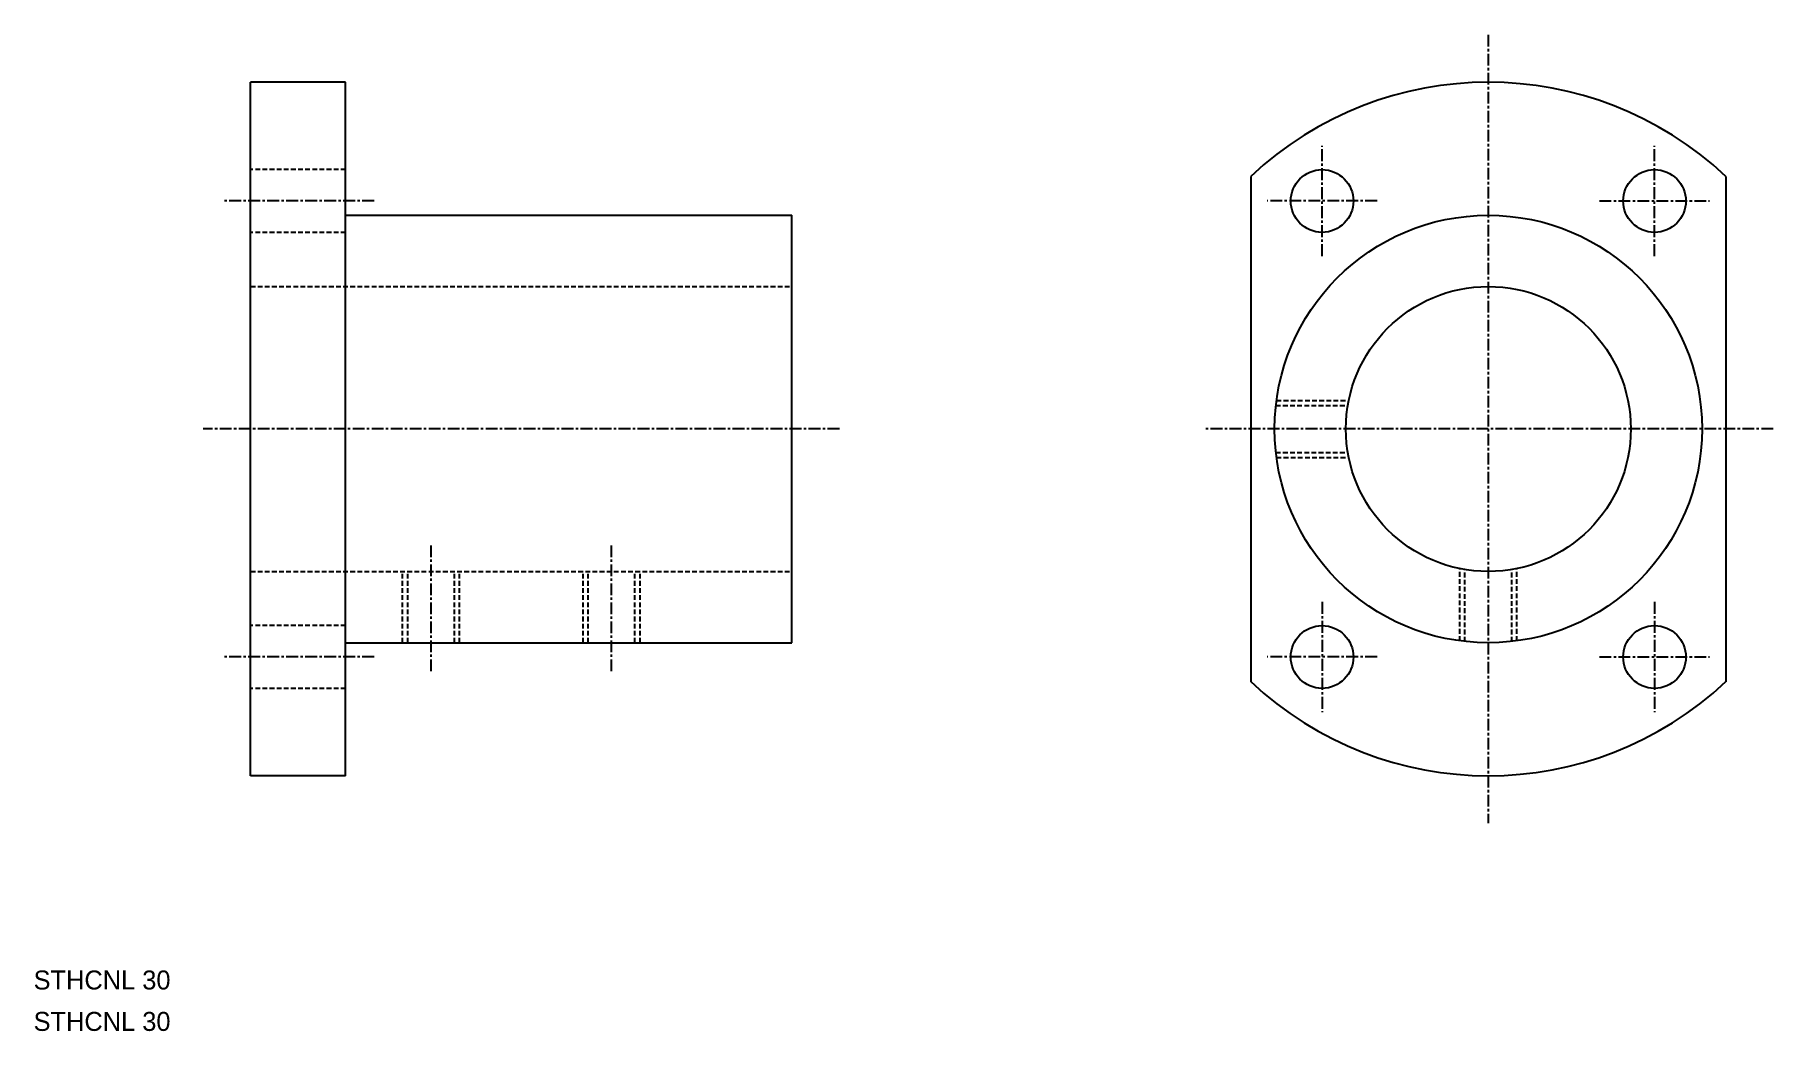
# Model space of a CAD drawing. Extents: x 60 to 243, y 58 to 163.
import ezdxf

# ---------------------------------------------------------------- set-up
doc = ezdxf.new("R2010")
doc.units = 0
doc.linetypes.add('CENTER', pattern=[2, 1.25, -0.25, 0.25, -0.25])
doc.linetypes.add('DASHED', pattern=[0.75, 0.5, -0.25])
doc.layers.get('0').update_dxf_attribs({"linetype": 'CONTINUOUS'})
doc.layers.add('CENTER', color=1, linetype='CENTER')

msp = doc.modelspace()

# ---------------------------------------------------------------- linework, layer by layer
at = {"color": 7, "linetype": 'CONTINUOUS'}
for p, q in [((83.01, 85.32), (83.01, 158.32)), ((93.01, 158.32), (83.01, 158.32)), ((93.01, 85.32), (93.01, 158.32)), ((188.33, 148.41), (188.33, 95.22)), ((238.33, 148.41), (238.33, 95.22)), ((93.01, 144.32), (140.01, 144.32)), ((140.01, 99.32), (140.01, 144.32)), ((93.01, 99.32), (140.01, 99.32)), ((93.01, 85.32), (83.01, 85.32))]:
    msp.add_line(p, q, dxfattribs=at)
at = {"color": 3, "linetype": 'DASHED'}
for p, q in [((93.01, 149.12), (83.01, 149.12)), ((93.01, 142.52), (83.01, 142.52)), ((83.01, 136.82), (140.01, 136.82)), ((191.03, 124.82), (198.63, 124.82)), ((190.96, 124.28), (198.53, 124.28)), ((190.96, 119.36), (198.53, 119.36)), ((191.03, 118.82), (198.63, 118.82)), ((83.01, 106.82), (140.01, 106.82)), ((99.01, 99.32), (99.01, 106.82)), ((99.55, 99.32), (99.55, 106.82)), ((104.47, 99.32), (104.47, 106.82)), ((105.01, 99.32), (105.01, 106.82)), ((118.01, 99.32), (118.01, 106.82)), ((118.55, 99.32), (118.55, 106.82)), ((123.47, 99.32), (123.47, 106.82)), ((124.01, 99.32), (124.01, 106.82)), ((210.33, 99.52), (210.33, 107.12)), ((210.87, 99.45), (210.87, 107.02)), ((215.79, 99.45), (215.79, 107.02)), ((216.33, 99.52), (216.33, 107.12)), ((93.01, 101.12), (83.01, 101.12)), ((93.01, 94.52), (83.01, 94.52))]:
    msp.add_line(p, q, dxfattribs=at)
at = {"color": 7, "linetype": 'CONTINUOUS'}
for centre, radius in [((195.83, 145.82), 3.3), ((230.83, 145.82), 3.3), ((213.33, 121.82), 22.5), ((213.33, 121.82), 15), ((195.83, 97.82), 3.3), ((230.83, 97.82), 3.3)]:
    msp.add_circle(centre, radius, dxfattribs=at)
for start, end in [(46.7698, 133.2302), (226.7698, 313.2302)]:
    msp.add_arc((213.33, 121.82), 36.5, start, end, dxfattribs=at)
at = {"layer": 'CENTER', "color": 1, "linetype": 'CENTER'}
for p, q in [((213.33, 163.32), (213.33, 80.32)), ((195.83, 140.02), (195.83, 151.62)), ((230.83, 140.02), (230.83, 151.62)), ((96.01, 145.82), (80.01, 145.82)), ((201.63, 145.82), (190.03, 145.82)), ((225.03, 145.82), (236.63, 145.82)), ((145.01, 121.82), (78.01, 121.82)), ((243.33, 121.82), (183.33, 121.82)), ((102.01, 96.32), (102.01, 109.82)), ((121.01, 96.32), (121.01, 109.82)), ((195.83, 103.62), (195.83, 92.02)), ((230.83, 103.62), (230.83, 92.02)), ((96.01, 97.82), (80.01, 97.82)), ((201.63, 97.82), (190.03, 97.82)), ((225.03, 97.82), (236.63, 97.82))]:
    msp.add_line(p, q, dxfattribs=at)

# ---------------------------------------------------------------- texts
at = {"color": 7, "linetype": 'CONTINUOUS'}
for p in [(60.16, 62.82), (60.16, 58.46)]:
    msp.add_text('STHCNL 30', height=2, dxfattribs=at).set_placement(p)

doc.saveas('drawing.dxf')
